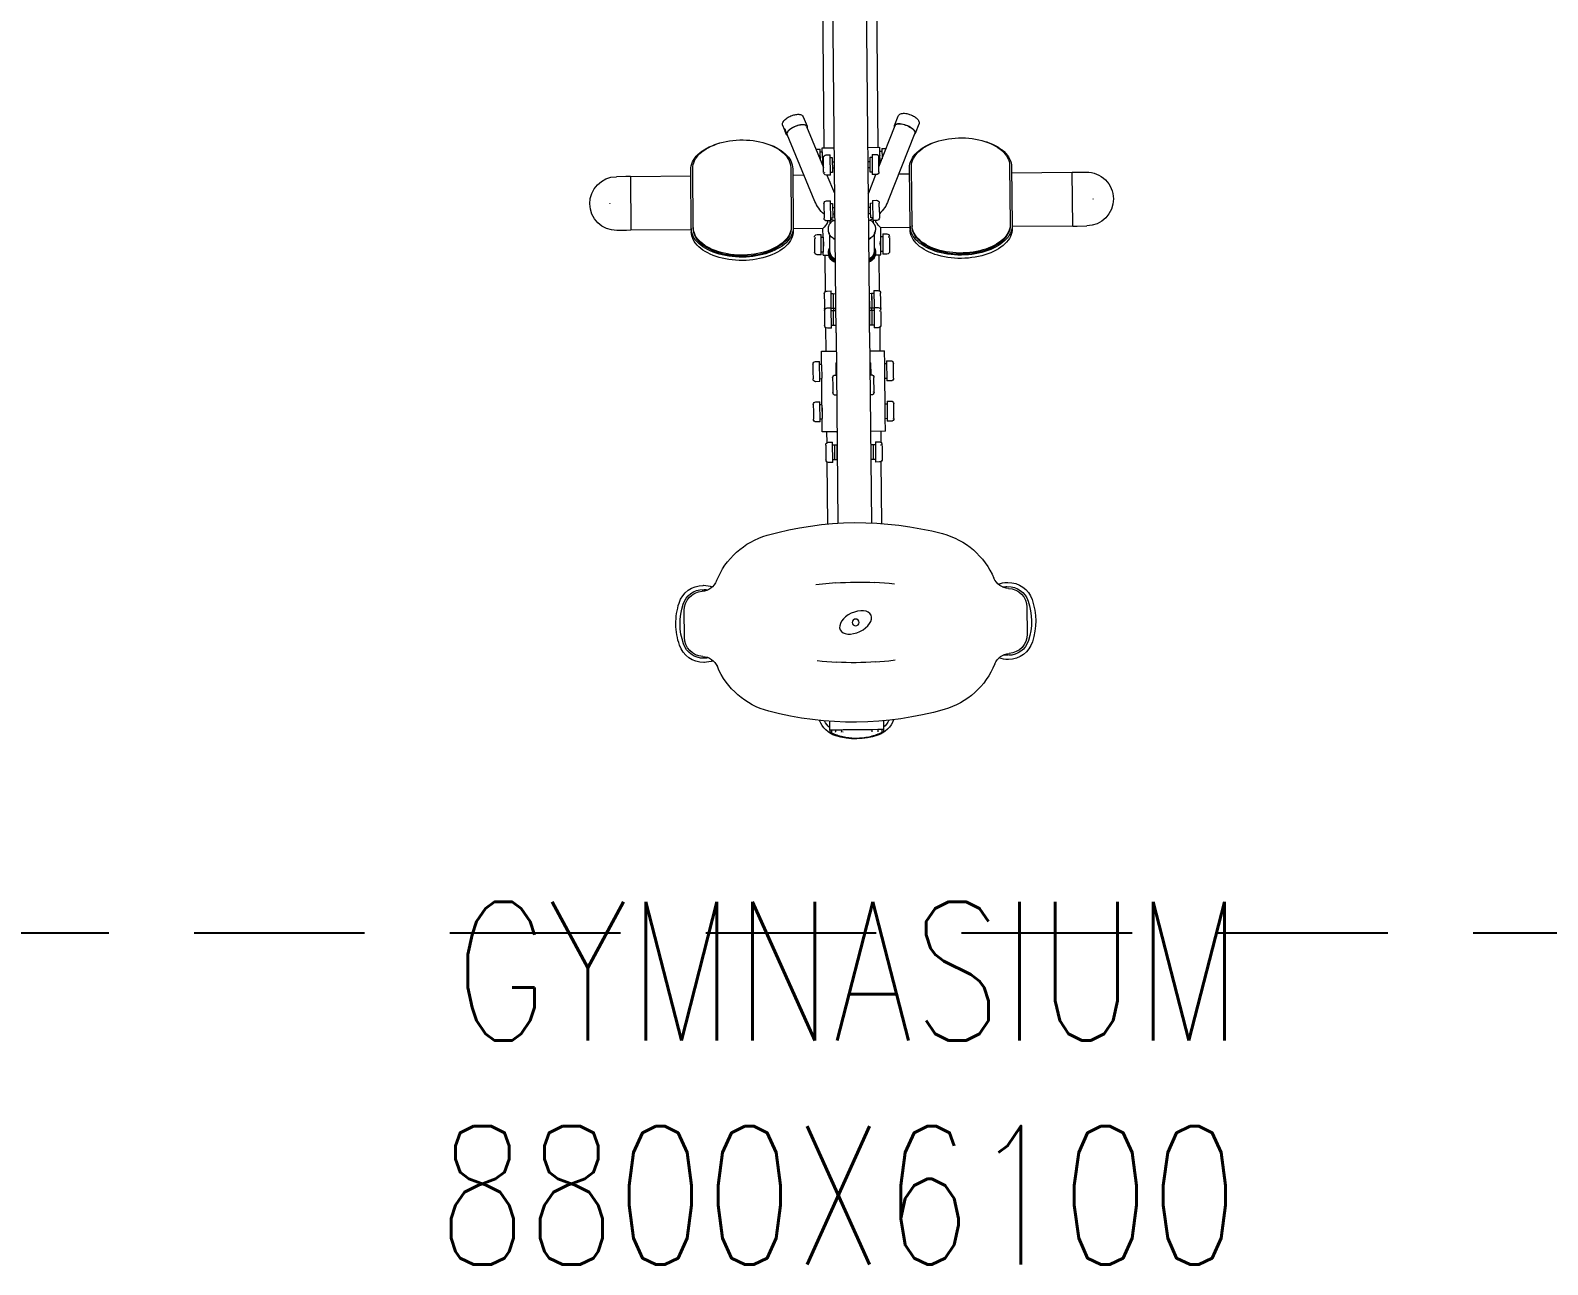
# Model space of a CAD drawing. Extents: x -32840 to 422982, y 280745 to 888746.
# Drawn here: x 83413 to 85637, y 815340 to 817149 of the extents above; entities that cross this region are included whole.
import ezdxf
from ezdxf.enums import TextEntityAlignment as Align

# ---------------------------------------------------------------- set-up
doc = ezdxf.new("R2010")
doc.units = 0
doc.header["$LTSCALE"] = 1000
doc.linetypes.add('HIDDEN2', pattern=[0.1875, 0.125, -0.0625])
doc.layers.add('A-Duct Above', color=20, linetype='HIDDEN2')
doc.layers.add('A-RD', color=6, linetype='Continuous')
doc.layers.add('A-FUR', color=33, linetype='Continuous', plot=False, transparency=0.5)
doc.styles.add('ROMANS', font='romans.shx', dxfattribs={"width": 0.8})

# ---------------------------------------------------------------- blocks, each defined once
blk = doc.blocks.new('RD')
at = {"style": 'ROMANS', "width": 0.75}
for tag, p in [('RT', (10.244, 14.075)), ('SZ', (10.244, 2.742))]:
    blk.add_attdef(tag, text='', height=9, dxfattribs=at).set_placement(p, align=Align.CENTER)
blk = doc.blocks.new('REC-GYMJ-06')
at = {"linetype": 'Continuous', "lineweight": 15}
for p, q in [((489.846, -741.118), (489.846, -701.815)), ((491.814, -741.118), (491.814, -701.815)), ((489.255, -715.518), (489.255, -732.014)), ((492.405, -732.014), (492.405, -715.518)), ((488.264, -730.736), (488.045, -730.194)), ((493.615, -730.194), (493.396, -730.736)), ((486.84, -730.681), (487.059, -731.223)), ((487.088, -731.211), (488.678, -735.145)), ((489.208, -733.157), (488.235, -730.748)), ((493.426, -730.748), (492.453, -733.157)), ((492.983, -735.145), (494.572, -731.211)), ((494.602, -731.223), (494.677, -731.035)), ((494.673, -731.036), (494.674, -731.036)), ((494.702, -730.923), (494.683, -730.984)), ((494.683, -731.011), (494.702, -730.978)), ((494.683, -730.984), (494.683, -731.011)), ((494.702, -730.978), (494.687, -730.973)), ((494.721, -730.89), (494.702, -730.923)), ((494.702, -730.978), (494.721, -730.918)), ((494.721, -730.918), (494.708, -730.914)), ((494.721, -730.918), (494.721, -730.89)), ((494.727, -730.912), (494.821, -730.681)), ((494.73, -730.865), (494.729, -730.865)), ((489.022, -732.092), (488.787, -732.092)), ((489.022, -732.092), (489.022, -732.698)), ((489.137, -732.246), (489.137, -732.014)), ((489.846, -732.014), (489.137, -732.014)), ((492.523, -732.014), (491.814, -732.014)), ((492.523, -732.246), (492.523, -732.014)), ((492.874, -732.092), (492.638, -732.092)), ((492.638, -732.333), (492.638, -732.092)), ((489.137, -732.246), (489.022, -732.246)), ((489.137, -732.983), (489.137, -732.246)), ((489.143, -732.476), (489.137, -732.476)), ((489.137, -732.851), (489.143, -732.851)), ((489.208, -732.771), (489.208, -732.59)), ((489.208, -733.453), (489.208, -732.771)), ((489.603, -732.43), (489.368, -732.43)), ((489.603, -732.43), (489.603, -733.613)), ((489.718, -732.584), (489.603, -732.584)), ((489.718, -733.062), (489.718, -732.584)), ((489.846, -732.834), (489.718, -732.834)), ((489.718, -733.459), (489.718, -733.062)), ((491.942, -732.834), (491.814, -732.834)), ((492.057, -732.584), (491.942, -732.584)), ((491.942, -732.584), (491.942, -733.459)), ((492.293, -732.43), (492.057, -732.43)), ((492.057, -733.613), (492.057, -732.43)), ((492.453, -733.421), (492.453, -732.59)), ((492.523, -732.476), (492.518, -732.476)), ((492.518, -732.851), (492.523, -732.851)), ((492.638, -732.246), (492.523, -732.246)), ((492.523, -732.246), (492.523, -732.983)), ((492.638, -732.698), (492.638, -732.333)), ((477.612, -733.589), (477.051, -733.589)), ((477.877, -733.589), (477.612, -733.589)), ((481.429, -733.589), (477.877, -733.589)), ((477.877, -736.739), (477.877, -733.589)), ((481.429, -733.229), (481.429, -736.661)), ((481.547, -733.153), (481.547, -736.608)), ((487.295, -736.608), (487.295, -733.153)), ((487.413, -736.661), (487.413, -733.229)), ((488.049, -733.589), (487.413, -733.589)), ((489.368, -733.613), (489.603, -733.613)), ((489.824, -734.682), (489.392, -733.613)), ((489.603, -733.459), (489.718, -733.459)), ((489.718, -733.209), (489.846, -733.209)), ((491.814, -733.209), (491.942, -733.209)), ((492.268, -733.613), (491.837, -734.682)), ((491.942, -733.459), (492.057, -733.459)), ((492.057, -733.613), (492.293, -733.613)), ((492.406, -733.421), (492.406, -733.428)), ((492.406, -733.441), (492.406, -733.453)), ((494.263, -733.589), (493.611, -733.589)), ((494.263, -733.229), (494.263, -736.661)), ((494.381, -733.153), (494.381, -736.608)), ((500.129, -736.608), (500.129, -733.153)), ((500.247, -736.661), (500.247, -733.229)), ((503.783, -733.589), (500.247, -733.589)), ((503.783, -733.589), (503.783, -736.739)), ((503.783, -733.589), (504.048, -733.589)), ((504.048, -733.589), (504.61, -733.589)), ((489.846, -734.729), (489.824, -734.682)), ((489.208, -735.526), (489.208, -735.282)), ((489.208, -735.526), (489.208, -736.143)), ((489.603, -735.12), (489.368, -735.12)), ((489.603, -735.12), (489.603, -736.303)), ((489.718, -735.274), (489.603, -735.274)), ((489.718, -735.752), (489.718, -735.274)), ((489.846, -735.524), (489.718, -735.524)), ((489.718, -736.149), (489.718, -735.752)), ((491.942, -735.524), (491.814, -735.524)), ((492.057, -735.274), (491.942, -735.274)), ((491.942, -735.274), (491.942, -736.149)), ((492.293, -735.12), (492.057, -735.12)), ((492.057, -736.303), (492.057, -735.12)), ((492.453, -735.28), (492.453, -736.133)), ((481.429, -736.661), (481.429, -736.854)), ((481.547, -736.608), (481.547, -736.672)), ((487.295, -736.608), (487.295, -736.672)), ((487.413, -736.661), (487.413, -736.854)), ((489.368, -736.303), (489.603, -736.303)), ((489.413, -736.395), (489.413, -736.303)), ((489.551, -736.465), (489.551, -736.303)), ((489.603, -736.149), (489.718, -736.149)), ((489.718, -735.899), (489.846, -735.899)), ((491.814, -735.899), (491.942, -735.899)), ((491.942, -736.149), (492.057, -736.149)), ((492.057, -736.303), (492.293, -736.303)), ((492.11, -736.303), (492.11, -736.463)), ((492.247, -736.303), (492.247, -736.395)), ((492.406, -736.133), (492.406, -736.143)), ((494.263, -736.661), (494.263, -736.854)), ((494.381, -736.608), (494.381, -736.672)), ((500.129, -736.608), (500.129, -736.672)), ((500.247, -736.661), (500.247, -736.854)), ((477.612, -736.739), (477.051, -736.739)), ((477.877, -736.739), (477.612, -736.739)), ((477.877, -736.739), (481.429, -736.739)), ((487.413, -736.739), (489.137, -736.739)), ((488.627, -737.314), (488.627, -738.115)), ((488.674, -737.314), (488.674, -737.253)), ((489.022, -737.092), (488.787, -737.092)), ((489.022, -737.092), (489.022, -737.99)), ((489.137, -737.246), (489.022, -737.246)), ((489.137, -737.246), (489.137, -736.739)), ((489.137, -738.121), (489.137, -737.246)), ((489.148, -737.496), (489.137, -737.496)), ((489.451, -736.787), (489.451, -736.828)), ((489.531, -737.12), (489.531, -738.085)), ((492.129, -738.085), (492.129, -737.12)), ((492.209, -736.828), (492.209, -736.787)), ((492.523, -737.496), (492.513, -737.496)), ((492.523, -736.739), (494.263, -736.739)), ((492.523, -737.246), (492.523, -736.739)), ((492.638, -737.246), (492.523, -737.246)), ((492.523, -737.246), (492.523, -738.121)), ((492.874, -737.092), (492.638, -737.092)), ((492.638, -738.275), (492.638, -737.092)), ((492.986, -737.266), (492.986, -737.314)), ((493.034, -737.314), (493.034, -738.115)), ((500.247, -736.739), (503.783, -736.739)), ((503.783, -736.739), (504.048, -736.739)), ((504.048, -736.739), (504.61, -736.739)), ((488.787, -738.275), (489.022, -738.275)), ((489.022, -737.99), (489.022, -738.275)), ((489.022, -738.121), (489.137, -738.121)), ((489.137, -737.871), (489.138, -737.871)), ((489.137, -738.313), (489.137, -738.121)), ((489.464, -738.313), (489.137, -738.313)), ((489.255, -738.313), (489.255, -740.432)), ((489.451, -738.146), (489.451, -738.187)), ((489.525, -738.146), (489.525, -738.151)), ((492.135, -738.151), (492.135, -738.146)), ((492.523, -738.313), (492.195, -738.313)), ((492.209, -738.187), (492.209, -738.146)), ((492.405, -740.432), (492.405, -738.313)), ((492.523, -737.871), (492.523, -737.871)), ((492.523, -738.121), (492.638, -738.121)), ((492.523, -738.313), (492.523, -738.121)), ((492.638, -738.275), (492.874, -738.275)), ((489.178, -740.926), (489.178, -740.569)), ((489.178, -741.432), (489.178, -740.926)), ((489.573, -740.409), (489.338, -740.409)), ((489.573, -740.409), (489.573, -741.403)), ((489.688, -740.563), (489.573, -740.563)), ((489.688, -740.925), (489.688, -740.563)), ((489.708, -740.568), (489.688, -740.587)), ((489.688, -741.438), (489.688, -740.925)), ((489.826, -740.568), (489.708, -740.568)), ((489.708, -740.568), (489.708, -741.427)), ((489.846, -740.587), (489.826, -740.568)), ((489.826, -741.434), (489.826, -740.568)), ((489.846, -742.872), (489.846, -741.118)), ((491.834, -740.568), (491.814, -740.587)), ((491.814, -742.872), (491.814, -741.118)), ((491.952, -740.568), (491.834, -740.568)), ((491.834, -740.568), (491.834, -741.434)), ((491.972, -740.587), (491.952, -740.568)), ((491.952, -741.434), (491.952, -740.568)), ((492.087, -740.563), (491.972, -740.563)), ((491.972, -740.563), (491.972, -740.925)), ((491.972, -740.925), (491.972, -741.438)), ((492.322, -740.409), (492.087, -740.409)), ((492.087, -740.457), (492.087, -740.409)), ((492.087, -741.403), (492.087, -740.457)), ((492.482, -740.569), (492.482, -741.17)), ((489.178, -741.63), (489.178, -742.426)), ((489.225, -741.63), (489.225, -741.564)), ((489.573, -741.403), (489.338, -741.403)), ((489.573, -741.403), (489.573, -742.586)), ((489.573, -741.438), (489.688, -741.438)), ((489.688, -741.557), (489.573, -741.557)), ((489.688, -741.414), (489.708, -741.434)), ((489.688, -742.035), (489.688, -741.557)), ((489.708, -741.561), (489.688, -741.581)), ((489.708, -741.427), (489.708, -741.434)), ((489.708, -741.434), (489.826, -741.434)), ((489.826, -741.561), (489.708, -741.561)), ((489.708, -741.561), (489.708, -742.428)), ((489.731, -741.434), (489.731, -741.561)), ((489.826, -741.434), (489.846, -741.414)), ((489.846, -741.581), (489.826, -741.561)), ((489.826, -742.428), (489.826, -741.561)), ((491.814, -741.414), (491.834, -741.434)), ((491.834, -741.561), (491.814, -741.581)), ((491.834, -741.434), (491.952, -741.434)), ((491.952, -741.561), (491.834, -741.561)), ((491.834, -741.561), (491.834, -742.428)), ((491.929, -741.561), (491.929, -741.434)), ((491.952, -741.434), (491.972, -741.414)), ((491.972, -741.581), (491.952, -741.561)), ((491.952, -742.428), (491.952, -741.561)), ((491.972, -741.438), (492.087, -741.438)), ((492.087, -741.557), (491.972, -741.557)), ((491.972, -741.557), (491.972, -742.432)), ((492.322, -741.403), (492.087, -741.403)), ((492.087, -742.586), (492.087, -741.403)), ((492.482, -741.17), (492.482, -741.432)), ((492.482, -741.563), (492.482, -742.302)), ((489.255, -742.563), (489.255, -743.938)), ((489.338, -742.586), (489.573, -742.586)), ((489.573, -742.432), (489.688, -742.432)), ((489.688, -742.432), (489.688, -742.035)), ((489.688, -742.408), (489.708, -742.428)), ((489.708, -742.428), (489.826, -742.428)), ((489.826, -742.428), (489.846, -742.408)), ((489.846, -742.872), (489.846, -754.027)), ((491.814, -742.408), (491.834, -742.428)), ((491.814, -742.872), (491.814, -754.027)), ((491.834, -742.428), (491.952, -742.428)), ((491.952, -742.428), (491.972, -742.408)), ((491.972, -742.432), (492.087, -742.432)), ((492.087, -742.586), (492.322, -742.586)), ((492.405, -743.938), (492.405, -742.563)), ((492.482, -742.302), (492.482, -742.426)), ((488.469, -745.544), (488.469, -744.693)), ((488.865, -744.533), (488.629, -744.533)), ((488.865, -744.533), (488.865, -745.716)), ((488.98, -744.687), (488.865, -744.687)), ((489.807, -743.938), (488.98, -743.938)), ((488.98, -744.734), (488.98, -743.938)), ((489.846, -743.938), (489.807, -743.938)), ((489.808, -744.641), (489.808, -745.34)), ((489.846, -744.61), (489.81, -744.634)), ((491.854, -743.938), (491.814, -743.938)), ((491.85, -744.634), (491.814, -744.61)), ((491.852, -744.641), (491.852, -745.34)), ((492.681, -743.938), (491.854, -743.938)), ((492.681, -744.734), (492.681, -743.938)), ((492.796, -744.687), (492.681, -744.687)), ((493.031, -744.533), (492.796, -744.533)), ((492.796, -745.716), (492.796, -744.533)), ((493.191, -744.693), (493.191, -745.124)), ((488.517, -745.544), (488.517, -745.556)), ((488.865, -745.562), (488.98, -745.562)), ((488.98, -745.515), (488.98, -744.734)), ((488.98, -745.348), (488.98, -744.89)), ((488.98, -744.89), (488.98, -744.89)), ((488.98, -744.937), (488.98, -744.937)), ((488.98, -745.312), (488.98, -745.312)), ((488.98, -745.348), (488.98, -745.348)), ((488.98, -747.096), (488.98, -745.515)), ((489.619, -746.352), (489.619, -745.5)), ((489.846, -745.34), (489.779, -745.34)), ((491.881, -745.34), (491.814, -745.34)), ((492.041, -745.5), (492.041, -745.932)), ((492.68, -744.89), (492.68, -745.348)), ((492.68, -744.89), (492.681, -744.89)), ((492.681, -744.937), (492.68, -744.937)), ((492.68, -745.312), (492.681, -745.312)), ((492.68, -745.348), (492.681, -745.348)), ((492.681, -744.734), (492.681, -745.515)), ((492.681, -747.096), (492.681, -745.515)), ((492.681, -745.562), (492.796, -745.562)), ((493.191, -745.124), (493.191, -745.556)), ((488.629, -745.716), (488.865, -745.716)), ((489.666, -746.352), (489.666, -746.363)), ((492.041, -745.932), (492.041, -746.363)), ((492.796, -745.716), (493.031, -745.716)), ((488.469, -747.907), (488.469, -747.055)), ((488.865, -746.895), (488.629, -746.895)), ((488.865, -746.895), (488.865, -748.078)), ((488.98, -747.049), (488.865, -747.049)), ((488.98, -747.877), (488.98, -747.096)), ((488.98, -747.71), (488.98, -747.253)), ((488.98, -747.253), (488.98, -747.253)), ((488.98, -747.299), (488.98, -747.299)), ((489.779, -746.523), (489.846, -746.523)), ((491.814, -746.523), (491.881, -746.523)), ((492.68, -747.253), (492.68, -747.71)), ((492.68, -747.253), (492.681, -747.253)), ((492.681, -747.299), (492.68, -747.299)), ((492.796, -747.049), (492.681, -747.049)), ((492.681, -747.096), (492.681, -747.877)), ((493.031, -746.895), (492.796, -746.895)), ((492.796, -748.078), (492.796, -746.895)), ((493.191, -747.055), (493.191, -747.487)), ((488.517, -747.907), (488.517, -747.918)), ((488.629, -748.078), (488.865, -748.078)), ((488.865, -747.924), (488.98, -747.924)), ((488.98, -747.674), (488.98, -747.674)), ((488.98, -747.71), (488.98, -747.71)), ((488.98, -748.662), (488.98, -747.877)), ((492.68, -747.674), (492.681, -747.674)), ((492.68, -747.71), (492.681, -747.71)), ((492.681, -748.662), (492.681, -747.877)), ((492.681, -747.924), (492.796, -747.924)), ((492.796, -748.078), (493.031, -748.078)), ((493.191, -747.487), (493.191, -747.918)), ((488.98, -748.662), (489.807, -748.662)), ((489.255, -748.662), (489.255, -749.3)), ((489.846, -748.662), (489.807, -748.662)), ((491.854, -748.662), (491.814, -748.662)), ((491.854, -748.662), (492.681, -748.662)), ((492.405, -749.3), (492.405, -748.662)), ((489.178, -749.494), (489.178, -750.299)), ((489.225, -749.494), (489.225, -749.439)), ((489.573, -749.277), (489.338, -749.277)), ((489.573, -749.277), (489.573, -750.46)), ((489.688, -749.431), (489.573, -749.431)), ((489.688, -750.306), (489.688, -749.431)), ((489.708, -749.435), (489.688, -749.455)), ((489.826, -749.435), (489.708, -749.435)), ((489.708, -749.435), (489.708, -750.302)), ((489.846, -749.455), (489.826, -749.435)), ((489.826, -750.302), (489.826, -749.435)), ((491.834, -749.435), (491.814, -749.455)), ((491.952, -749.435), (491.834, -749.435)), ((491.834, -749.435), (491.834, -750.302)), ((491.972, -749.455), (491.952, -749.435)), ((491.952, -750.302), (491.952, -749.435)), ((492.087, -749.431), (491.972, -749.431)), ((491.972, -749.431), (491.972, -749.501)), ((491.972, -749.501), (491.972, -750.306)), ((492.322, -749.277), (492.087, -749.277)), ((492.087, -750.46), (492.087, -749.277)), ((492.482, -749.438), (492.482, -750.163)), ((489.255, -750.437), (489.255, -754.066)), ((489.338, -750.46), (489.573, -750.46)), ((489.573, -750.306), (489.688, -750.306)), ((489.688, -750.282), (489.708, -750.302)), ((489.708, -750.302), (489.826, -750.302)), ((489.826, -750.302), (489.846, -750.282)), ((491.814, -750.282), (491.834, -750.302)), ((491.834, -750.302), (491.952, -750.302)), ((491.952, -750.302), (491.972, -750.282)), ((491.972, -750.306), (492.087, -750.306)), ((492.087, -750.46), (492.322, -750.46)), ((492.405, -754.066), (492.405, -750.437)), ((492.482, -750.163), (492.482, -750.3)), ((481.918, -757.59), (481.888, -757.59)), ((481.888, -757.59), (481.888, -757.59)), ((481.918, -757.59), (481.918, -757.59)), ((499.753, -757.59), (499.723, -757.59)), ((499.723, -757.59), (499.723, -757.59)), ((499.753, -757.59), (499.753, -757.59)), ((480.781, -759.061), (480.781, -760.636)), ((500.879, -760.636), (500.879, -759.061)), ((481.888, -762.108), (481.918, -762.108)), ((481.888, -762.108), (481.888, -762.108)), ((481.918, -762.108), (481.918, -762.108)), ((499.723, -762.108), (499.753, -762.108)), ((499.723, -762.108), (499.723, -762.108)), ((499.753, -762.108), (499.753, -762.108)), ((489.255, -765.631), (489.255, -766.148)), ((492.405, -766.148), (492.405, -765.631)), ((489.255, -766.148), (489.255, -766.249)), ((489.255, -766.148), (489.347, -766.148)), ((489.255, -766.148), (490.043, -766.148)), ((489.255, -766.249), (489.255, -766.249)), ((489.27, -766.274), (489.27, -766.274)), ((489.347, -766.148), (489.347, -766.249)), ((489.347, -766.148), (489.586, -766.148)), ((489.347, -766.249), (489.347, -766.249)), ((489.586, -766.148), (489.939, -766.148)), ((489.586, -766.148), (489.586, -766.249)), ((489.586, -766.249), (489.586, -766.249)), ((489.939, -766.148), (489.939, -766.251)), ((489.939, -766.148), (490.043, -766.148)), ((490.043, -766.148), (491.618, -766.148)), ((490.043, -766.148), (491.618, -766.148)), ((491.618, -766.148), (491.722, -766.148)), ((491.618, -766.148), (492.405, -766.148)), ((491.722, -766.148), (491.722, -766.251)), ((491.722, -766.148), (492.074, -766.148)), ((492.074, -766.148), (492.074, -766.249)), ((492.074, -766.148), (492.314, -766.148)), ((492.074, -766.249), (492.074, -766.249)), ((492.314, -766.148), (492.314, -766.249)), ((492.314, -766.148), (492.405, -766.148)), ((492.314, -766.249), (492.314, -766.249)), ((492.405, -766.148), (492.405, -766.249)), ((492.405, -766.249), (492.405, -766.249))]:
    blk.add_line(p, q, dxfattribs=at)
at = {"linetype": 'Continuous', "lineweight": 15, "flags": 128}
for points in [[(487.316, -730.123), (487.234, -730.159), (487.202, -730.175), (487.151, -730.202), (487.102, -730.232), (487.052, -730.266), (487.005, -730.302), (486.961, -730.34), (486.921, -730.381), (486.887, -730.424), (486.859, -730.469), (486.838, -730.516), (486.827, -730.565), (486.825, -730.613), (486.833, -730.661), (486.841, -730.681)], [(488.043, -730.193), (488.032, -730.167), (488, -730.124), (487.961, -730.091), (487.913, -730.066), (487.857, -730.047), (487.796, -730.036), (487.734, -730.033), (487.669, -730.035), (487.604, -730.043), (487.54, -730.054), (487.477, -730.069), (487.43, -730.082), (487.381, -730.099), (487.316, -730.123)], [(494.345, -730.123), (494.261, -730.092), (494.227, -730.082), (494.172, -730.066), (494.115, -730.053), (494.056, -730.043), (493.997, -730.036), (493.938, -730.033), (493.882, -730.035), (493.828, -730.042), (493.776, -730.055), (493.728, -730.075), (493.686, -730.101), (493.651, -730.135), (493.624, -730.175), (493.617, -730.194)], [(494.819, -730.681), (494.83, -730.652), (494.836, -730.599), (494.831, -730.548), (494.814, -730.496), (494.787, -730.444), (494.75, -730.394), (494.708, -730.348), (494.66, -730.306), (494.608, -730.266), (494.554, -730.229), (494.498, -730.196), (494.456, -730.173), (494.408, -730.151), (494.345, -730.123)], [(488.265, -730.824), (488.271, -730.799), (488.27, -730.758), (488.257, -730.721), (488.231, -730.691), (488.193, -730.666), (488.143, -730.648), (488.084, -730.637), (488.015, -730.633), (487.939, -730.637), (487.856, -730.648), (487.77, -730.666), (487.681, -730.691), (487.592, -730.722), (487.505, -730.758), (487.42, -730.799), (487.341, -730.844), (487.269, -730.892), (487.205, -730.942), (487.151, -730.992), (487.107, -731.042), (487.076, -731.091), (487.057, -731.137), (487.051, -731.18), (487.057, -731.219), (487.077, -731.253), (487.109, -731.281), (487.119, -731.287)], [(488.235, -730.748), (488.216, -730.718), (488.185, -730.691), (488.141, -730.671), (488.087, -730.657), (488.024, -730.651), (487.952, -730.652), (487.874, -730.66), (487.791, -730.676), (487.705, -730.698), (487.618, -730.726), (487.532, -730.76), (487.449, -730.799), (487.371, -730.843), (487.299, -730.889), (487.236, -730.937), (487.182, -730.986), (487.138, -731.035), (487.106, -731.082), (487.087, -731.128), (487.081, -731.17)], [(487.081, -731.17), (487.087, -731.208), (487.088, -731.211)], [(488.192, -730.556), (488.185, -730.539), (488.179, -730.524)], [(494.541, -731.287), (494.561, -731.274), (494.59, -731.244), (494.606, -731.209), (494.609, -731.169), (494.6, -731.125), (494.577, -731.078), (494.542, -731.028), (494.496, -730.978), (494.439, -730.928), (494.372, -730.879), (494.298, -730.831), (494.217, -730.788), (494.132, -730.748), (494.044, -730.713), (493.954, -730.683), (493.866, -730.661), (493.781, -730.644), (493.7, -730.635), (493.626, -730.634), (493.559, -730.639), (493.502, -730.652), (493.456, -730.672), (493.421, -730.699), (493.398, -730.731), (493.389, -730.769), (493.392, -730.811), (493.395, -730.824)], [(493.426, -730.748), (493.444, -730.718), (493.476, -730.691), (493.519, -730.671), (493.573, -730.657), (493.637, -730.651), (493.708, -730.652), (493.787, -730.66), (493.87, -730.676), (493.955, -730.698), (494.042, -730.726), (494.128, -730.76), (494.211, -730.799), (494.289, -730.843), (494.361, -730.889), (494.425, -730.937), (494.479, -730.986), (494.522, -731.035), (494.554, -731.082), (494.573, -731.128), (494.58, -731.17), (494.573, -731.208), (494.572, -731.211)], [(494.735, -730.87), (494.732, -730.861), (494.725, -730.861), (494.715, -730.871), (494.703, -730.891), (494.692, -730.917), (494.683, -730.947), (494.676, -730.977), (494.672, -731.005), (494.67, -731.026), (494.67, -731.031), (494.671, -731.04), (494.674, -731.039), (494.676, -731.035)], [(494.702, -730.99), (494.69, -731.016), (494.68, -731.032), (494.674, -731.036), (494.671, -731.027), (494.674, -731.006), (494.68, -730.977), (494.69, -730.944), (494.702, -730.912), (494.714, -730.886), (494.724, -730.869), (494.731, -730.865), (494.733, -730.875), (494.731, -730.895), (494.724, -730.925), (494.714, -730.958), (494.702, -730.99)], [(494.73, -730.895), (494.734, -730.876), (494.735, -730.87)], [(483.106, -731.687), (483.044, -731.705), (482.866, -731.762), (482.695, -731.826), (482.532, -731.897), (482.378, -731.974), (482.234, -732.057), (482.1, -732.145), (481.976, -732.239), (481.864, -732.337), (481.764, -732.439), (481.676, -732.545), (481.601, -732.654), (481.54, -732.766), (481.491, -732.879), (481.456, -732.995), (481.436, -733.111), (481.429, -733.229)], [(487.295, -733.153), (487.288, -733.038), (487.267, -732.923), (487.232, -732.81), (487.183, -732.698), (487.121, -732.589), (487.046, -732.482), (486.958, -732.379), (486.858, -732.279), (486.746, -732.184), (486.622, -732.093), (486.488, -732.008), (486.344, -731.928), (486.19, -731.854), (486.028, -731.786), (485.858, -731.725), (485.681, -731.671), (485.497, -731.624), (485.309, -731.585), (485.116, -731.553), (484.92, -731.529), (484.721, -731.513), (484.521, -731.505), (484.32, -731.505), (484.12, -731.513), (483.922, -731.529), (483.725, -731.553), (483.533, -731.585), (483.344, -731.624), (483.161, -731.671), (482.984, -731.725), (482.814, -731.786), (482.651, -731.854), (482.498, -731.928), (482.353, -732.008), (482.219, -732.093), (482.096, -732.184), (481.983, -732.279), (481.883, -732.379), (481.795, -732.482), (481.72, -732.589), (481.658, -732.698), (481.61, -732.81), (481.575, -732.923), (481.554, -733.038), (481.547, -733.153)], [(487.413, -733.229), (487.406, -733.111), (487.385, -732.995), (487.35, -732.879), (487.302, -732.766), (487.24, -732.654), (487.165, -732.545), (487.077, -732.439), (486.977, -732.337), (486.865, -732.239), (486.742, -732.145), (486.607, -732.057), (486.463, -731.974), (486.309, -731.897), (486.146, -731.826), (485.975, -731.762), (485.797, -731.705), (485.736, -731.687)], [(495.941, -731.687), (495.879, -731.705), (495.701, -731.762), (495.53, -731.826), (495.367, -731.897), (495.213, -731.974), (495.069, -732.057), (494.934, -732.145), (494.811, -732.239), (494.699, -732.337), (494.599, -732.439), (494.511, -732.545), (494.436, -732.654), (494.374, -732.766), (494.326, -732.879), (494.291, -732.995), (494.27, -733.111), (494.263, -733.229)], [(500.129, -733.153), (500.122, -733.038), (500.101, -732.923), (500.067, -732.81), (500.018, -732.698), (499.956, -732.589), (499.881, -732.482), (499.793, -732.379), (499.693, -732.279), (499.58, -732.184), (499.457, -732.093), (499.323, -732.008), (499.178, -731.928), (499.025, -731.854), (498.862, -731.786), (498.692, -731.725), (498.515, -731.671), (498.332, -731.624), (498.143, -731.585), (497.951, -731.553), (497.754, -731.529), (497.556, -731.513), (497.356, -731.505), (497.155, -731.505), (496.955, -731.513), (496.756, -731.529), (496.56, -731.553), (496.367, -731.585), (496.179, -731.624), (495.995, -731.671), (495.818, -731.725), (495.648, -731.786), (495.486, -731.854), (495.332, -731.928), (495.188, -732.008), (495.054, -732.093), (494.93, -732.184), (494.818, -732.279), (494.718, -732.379), (494.63, -732.482), (494.555, -732.589), (494.493, -732.698), (494.444, -732.81), (494.409, -732.923), (494.388, -733.038), (494.381, -733.153)], [(500.247, -733.229), (500.241, -733.111), (500.22, -732.995), (500.185, -732.879), (500.137, -732.766), (500.075, -732.654), (500, -732.545), (499.912, -732.439), (499.812, -732.337), (499.7, -732.239), (499.576, -732.145), (499.442, -732.057), (499.298, -731.974), (499.144, -731.897), (498.981, -731.826), (498.81, -731.762), (498.632, -731.705), (498.57, -731.687)], [(491.837, -734.682), (491.821, -734.719), (491.814, -734.731)], [(481.429, -736.661), (481.436, -736.778), (481.456, -736.895), (481.491, -737.01), (481.54, -737.124), (481.601, -737.236), (481.676, -737.345), (481.764, -737.451), (481.864, -737.553), (481.976, -737.651), (482.1, -737.744), (482.234, -737.832), (482.378, -737.915), (482.532, -737.992), (482.695, -738.063), (482.866, -738.127), (483.044, -738.185), (483.229, -738.235), (483.419, -738.278), (483.613, -738.314), (483.812, -738.341), (484.013, -738.361), (484.217, -738.373), (484.421, -738.377), (484.625, -738.373), (484.828, -738.361), (485.029, -738.341), (485.228, -738.314), (485.423, -738.278), (485.613, -738.235), (485.797, -738.185), (485.975, -738.127), (486.146, -738.063), (486.309, -737.992), (486.463, -737.915), (486.607, -737.832), (486.742, -737.744), (486.865, -737.651), (486.977, -737.553), (487.077, -737.451), (487.165, -737.345), (487.24, -737.236), (487.302, -737.124), (487.35, -737.01), (487.385, -736.895), (487.406, -736.778), (487.413, -736.661)], [(481.547, -736.608), (481.554, -736.723), (481.575, -736.837), (481.61, -736.951), (481.658, -737.062), (481.72, -737.172), (481.795, -737.278), (481.883, -737.382), (481.983, -737.481), (482.096, -737.577), (482.219, -737.667), (482.353, -737.753), (482.498, -737.833), (482.651, -737.907), (482.814, -737.974), (482.984, -738.035), (483.161, -738.089), (483.344, -738.136), (483.533, -738.176), (483.725, -738.207), (483.922, -738.231), (484.12, -738.247), (484.32, -738.255), (484.521, -738.255), (484.721, -738.247), (484.92, -738.231), (485.116, -738.207), (485.309, -738.176), (485.497, -738.136), (485.681, -738.089), (485.858, -738.035), (486.028, -737.974), (486.19, -737.907), (486.344, -737.833), (486.488, -737.753), (486.622, -737.667), (486.746, -737.577), (486.858, -737.481), (486.958, -737.382), (487.046, -737.278), (487.121, -737.172), (487.183, -737.062), (487.232, -736.951), (487.267, -736.837), (487.288, -736.723), (487.295, -736.608)], [(481.547, -736.672), (481.554, -736.787), (481.575, -736.902), (481.61, -737.015), (481.658, -737.127), (481.72, -737.236), (481.795, -737.343), (481.883, -737.446), (481.983, -737.546), (482.096, -737.641), (482.219, -737.732), (482.353, -737.817), (482.498, -737.897), (482.651, -737.971), (482.814, -738.039), (482.984, -738.1), (483.161, -738.154), (483.344, -738.201), (483.533, -738.24), (483.725, -738.272), (483.922, -738.296), (484.12, -738.312), (484.32, -738.32), (484.521, -738.32), (484.721, -738.312), (484.92, -738.296), (485.116, -738.272), (485.309, -738.24), (485.497, -738.201), (485.681, -738.154), (485.858, -738.1), (486.028, -738.039), (486.19, -737.971), (486.344, -737.897), (486.488, -737.817), (486.622, -737.732), (486.746, -737.641), (486.858, -737.546), (486.958, -737.446), (487.046, -737.343), (487.121, -737.236), (487.183, -737.127), (487.232, -737.015), (487.267, -736.902), (487.288, -736.787), (487.295, -736.672)], [(489.603, -736.199), (489.721, -736.265), (489.846, -736.323)], [(494.263, -736.661), (494.27, -736.778), (494.291, -736.895), (494.326, -737.01), (494.374, -737.124), (494.436, -737.236), (494.511, -737.345), (494.599, -737.451), (494.699, -737.553), (494.811, -737.651), (494.934, -737.744), (495.069, -737.832), (495.213, -737.915), (495.367, -737.992), (495.53, -738.063), (495.701, -738.127), (495.879, -738.185), (496.063, -738.235), (496.253, -738.278), (496.448, -738.314), (496.647, -738.341), (496.848, -738.361), (497.051, -738.373), (497.255, -738.377), (497.46, -738.373), (497.663, -738.361), (497.864, -738.341), (498.063, -738.314), (498.257, -738.278), (498.447, -738.235), (498.632, -738.185), (498.81, -738.127), (498.981, -738.063), (499.144, -737.992), (499.298, -737.915), (499.442, -737.832), (499.576, -737.744), (499.7, -737.651), (499.812, -737.553), (499.912, -737.451), (500, -737.345), (500.075, -737.236), (500.137, -737.124), (500.185, -737.01), (500.22, -736.895), (500.241, -736.778), (500.247, -736.661)], [(494.381, -736.608), (494.388, -736.723), (494.409, -736.837), (494.444, -736.951), (494.493, -737.062), (494.555, -737.172), (494.63, -737.278), (494.718, -737.382), (494.818, -737.481), (494.93, -737.577), (495.054, -737.667), (495.188, -737.753), (495.332, -737.833), (495.486, -737.907), (495.648, -737.974), (495.818, -738.035), (495.995, -738.089), (496.179, -738.136), (496.367, -738.176), (496.56, -738.207), (496.756, -738.231), (496.955, -738.247), (497.155, -738.255), (497.356, -738.255), (497.556, -738.247), (497.754, -738.231), (497.951, -738.207), (498.143, -738.176), (498.332, -738.136), (498.515, -738.089), (498.692, -738.035), (498.862, -737.974), (499.025, -737.907), (499.178, -737.833), (499.323, -737.753), (499.457, -737.667), (499.58, -737.577), (499.693, -737.481), (499.793, -737.382), (499.881, -737.278), (499.956, -737.172), (500.018, -737.062), (500.067, -736.951), (500.101, -736.837), (500.122, -736.723), (500.129, -736.608)], [(494.381, -736.672), (494.388, -736.787), (494.409, -736.902), (494.444, -737.015), (494.493, -737.127), (494.555, -737.236), (494.63, -737.343), (494.718, -737.446), (494.818, -737.546), (494.93, -737.641), (495.054, -737.732), (495.188, -737.817), (495.332, -737.897), (495.486, -737.971), (495.648, -738.039), (495.818, -738.1), (495.995, -738.154), (496.179, -738.201), (496.367, -738.24), (496.56, -738.272), (496.756, -738.296), (496.955, -738.312), (497.155, -738.32), (497.356, -738.32), (497.556, -738.312), (497.754, -738.296), (497.951, -738.272), (498.143, -738.24), (498.332, -738.201), (498.515, -738.154), (498.692, -738.1), (498.862, -738.039), (499.025, -737.971), (499.178, -737.897), (499.323, -737.817), (499.457, -737.732), (499.58, -737.641), (499.693, -737.546), (499.793, -737.446), (499.881, -737.343), (499.956, -737.236), (500.018, -737.127), (500.067, -737.015), (500.101, -736.902), (500.122, -736.787), (500.129, -736.672)], [(481.429, -736.854), (481.436, -736.972), (481.456, -737.088), (481.491, -737.204), (481.54, -737.318), (481.601, -737.429), (481.676, -737.538), (481.764, -737.644), (481.864, -737.746), (481.976, -737.844), (482.1, -737.938), (482.234, -738.026), (482.378, -738.109), (482.532, -738.186), (482.695, -738.257), (482.866, -738.321), (483.044, -738.378), (483.229, -738.429), (483.419, -738.472), (483.613, -738.507), (483.812, -738.535), (484.013, -738.555), (484.217, -738.567), (484.421, -738.571), (484.625, -738.567), (484.828, -738.555), (485.029, -738.535), (485.228, -738.507), (485.423, -738.472), (485.613, -738.429), (485.797, -738.378), (485.975, -738.321), (486.146, -738.257), (486.309, -738.186), (486.463, -738.109), (486.607, -738.026), (486.742, -737.938), (486.865, -737.844), (486.977, -737.746), (487.077, -737.644), (487.165, -737.538), (487.24, -737.429), (487.302, -737.318), (487.35, -737.204), (487.385, -737.088), (487.406, -736.972), (487.413, -736.854)], [(489.846, -737.388), (489.799, -737.366), (489.732, -737.324)], [(491.928, -737.324), (491.861, -737.366), (491.814, -737.388)], [(494.263, -736.854), (494.27, -736.972), (494.291, -737.088), (494.326, -737.204), (494.374, -737.318), (494.436, -737.429), (494.511, -737.538), (494.599, -737.644), (494.699, -737.746), (494.811, -737.844), (494.934, -737.938), (495.069, -738.026), (495.213, -738.109), (495.367, -738.186), (495.53, -738.257), (495.701, -738.321), (495.879, -738.378), (496.063, -738.429), (496.253, -738.472), (496.448, -738.507), (496.647, -738.535), (496.848, -738.555), (497.051, -738.567), (497.255, -738.571), (497.46, -738.567), (497.663, -738.555), (497.864, -738.535), (498.063, -738.507), (498.257, -738.472), (498.447, -738.429), (498.632, -738.378), (498.81, -738.321), (498.981, -738.257), (499.144, -738.186), (499.298, -738.109), (499.442, -738.026), (499.576, -737.938), (499.7, -737.844), (499.812, -737.746), (499.912, -737.644), (500, -737.538), (500.075, -737.429), (500.137, -737.318), (500.185, -737.204), (500.22, -737.088), (500.241, -736.972), (500.247, -736.854)], [(489.531, -738.029), (489.516, -738.112), (489.514, -738.154)], [(489.846, -744.655), (489.815, -744.634), (489.808, -744.641)], [(491.852, -744.641), (491.84, -744.636), (491.814, -744.656)], [(488.525, -757.633), (488.841, -757.592), (489.681, -757.522)], [(491.979, -757.522), (492.755, -757.585), (493.134, -757.632)], [(489.681, -762.176), (488.906, -762.113), (488.526, -762.066)], [(493.106, -762.069), (492.807, -762.107), (491.979, -762.176)], [(491.619, -766.275), (491.619, -766.273), (491.619, -766.271), (491.618, -766.269), (491.618, -766.266), (491.618, -766.263), (491.618, -766.26), (491.618, -766.257), (491.618, -766.254)]]:
    blk.add_lwpolyline(points, dxfattribs=at)
at = {"linetype": 'Continuous', "lineweight": 15}
for centre, radius in [((476.657, -735.164), 0.00197), ((505.003, -735.164), 0.00197), ((490.83, -759.849), 0.197)]:
    blk.add_circle(centre, radius, dxfattribs=at)
for centre, radius, start, end in [((488.787, -732.252), 0.16, 90, 93.30786), ((492.874, -732.252), 0.16, 86.69214, 90), ((488.474, -732.664), 0.694, 342.68319, 17.31681), ((489.368, -732.59), 0.16, 90, 180), ((492.293, -732.59), 0.16, 0, 90), ((493.186, -732.664), 0.694, 162.68319, 197.31681), ((477.051, -735.164), 1.575, 90, 180), ((489.368, -733.453), 0.16, 180, 270), ((492.293, -733.453), 0.16, 270, 0), ((504.61, -735.164), 1.575, 0, 90), ((477.051, -735.164), 1.575, 180, 270), ((490.565, -734.396), 2.031, 201.66143, 228.05671), ((489.368, -735.28), 0.16, 90, 180), ((492.293, -735.28), 0.16, 0, 90), ((491.052, -734.364), 2.083, 312.26601, 337.96759), ((504.61, -735.164), 1.575, 270, 0), ((485.634, -733.647), 4.673, 318.57581, 323.98), ((489.368, -736.143), 0.16, 180, 270), ((490.026, -736.787), 0.575, 150.18132, 208.05101), ((489.989, -736.74), 0.519, 117.26116, 152.38102), ((491.229, -734.879), 1.557, 292.08003, 302.13392), ((491.664, -736.749), 0.53, 28.0821, 62.58757), ((491.634, -736.787), 0.575, 331.16288, 29.85258), ((496.382, -733.362), 5.128, 216.25987, 221.18431), ((492.293, -736.143), 0.16, 270, 0), ((488.787, -737.252), 0.16, 90, 180), ((488.485, -737.663), 0.684, 345.30961, 17.49211), ((490.029, -736.827), 0.577, 180.0569, 222.54183), ((490.04, -736.817), 0.593, 222.50784, 250.86978), ((491.626, -736.825), 0.583, 288.87101, 359.73866), ((493.179, -737.663), 0.687, 162.59132, 194.60827), ((492.874, -737.252), 0.16, 0, 90), ((488.787, -738.115), 0.16, 180, 270), ((490.034, -738.185), 0.583, 180.24361, 251.14672), ((490.032, -738.147), 0.58, 149.73675, 251.31143), ((490.031, -738.191), 0.578, 185.49427, 251.31506), ((490.034, -738.146), 0.519, 165.40563, 248.81057), ((490.034, -738.145), 0.508, 171.59288, 248.30183), ((490.035, -738.149), 0.51, 180.22494, 248.23091), ((490.035, -738.083), 0.504, 180.22424, 247.96791), ((490.038, -738.121), 0.489, 206.5258, 246.85922), ((491.629, -738.147), 0.58, 288.68695, 30.26487), ((491.627, -738.146), 0.519, 291.15788, 14.62592), ((491.626, -738.145), 0.509, 291.72379, 8.3815), ((491.625, -738.083), 0.504, 292.03209, 359.77576), ((491.625, -738.149), 0.51, 291.76909, 359.77506), ((491.622, -738.121), 0.489, 293.1584, 333.45658), ((491.642, -738.208), 0.557, 287.98451, 331.96625), ((491.633, -738.161), 0.514, 0.80501, 14.86591), ((491.633, -738.187), 0.576, 330.71425, 359.97621), ((492.874, -738.115), 0.16, 270, 0), ((489.338, -740.569), 0.16, 90, 180), ((492.322, -740.569), 0.16, 0, 90), ((489.338, -741.563), 0.16, 90, 180), ((489.338, -741.432), 0.16, 180, 204.14926), ((492.322, -741.563), 0.16, 0, 90), ((492.322, -741.432), 0.16, 335.85074, 0), ((489.338, -742.426), 0.16, 180, 270), ((492.322, -742.426), 0.16, 270, 0), ((488.629, -744.693), 0.16, 90, 180), ((493.031, -744.693), 0.16, 0, 90), ((488.629, -745.556), 0.16, 180, 270), ((489.779, -745.5), 0.16, 90, 180), ((491.881, -745.5), 0.16, 0, 90), ((493.031, -745.556), 0.16, 270, 0), ((489.779, -746.363), 0.16, 180, 270), ((491.881, -746.363), 0.16, 270, 0), ((488.629, -747.055), 0.16, 90, 180), ((493.031, -747.055), 0.16, 0, 90), ((488.629, -747.918), 0.16, 180, 270), ((493.031, -747.918), 0.16, 270, 0), ((489.338, -749.437), 0.16, 90, 180), ((492.322, -749.437), 0.16, 0, 90), ((489.338, -750.3), 0.16, 180, 270), ((492.322, -750.3), 0.16, 270, 0), ((490.83, -773.45), 19.448, 74.66099, 105.33901), ((486.883, -759.061), 4.528, 105.33901, 157.56852), ((494.777, -759.061), 4.528, 22.43148, 74.66099), ((481.888, -759.084), 1.494, 90, 161.71271), ((481.888, -759.084), 1.25, 90, 161.71271), ((481.903, -759.061), 1.122, 93.11491, 180), ((481.789, -756.958), 0.984, 273.11491, 337.56852), ((481.918, -759.084), 1.494, 69.15596, 90), ((481.918, -759.084), 1.25, 77.92248, 90), ((490.83, -776.387), 18.9, 86.5147, 93.4853), ((499.872, -756.958), 0.984, 202.43148, 266.88509), ((499.723, -759.084), 1.494, 90, 110.27245), ((499.723, -759.084), 1.25, 90, 101.45331), ((499.753, -759.084), 1.494, 18.28729, 90), ((499.753, -759.084), 1.25, 18.28729, 90), ((499.757, -759.061), 1.122, 0, 86.88509), ((484.203, -759.849), 3.932, 161.71271, 198.28729), ((484.203, -759.849), 3.688, 161.71271, 198.28729), ((497.438, -759.849), 3.688, 341.71271, 18.28729), ((497.438, -759.849), 3.932, 0, 18.28729), ((481.903, -760.636), 1.122, 180, 266.88509), ((499.757, -760.636), 1.122, 273.11491, 0), ((497.438, -759.849), 3.932, 341.71271, 0), ((481.888, -760.614), 1.494, 198.28729, 270), ((481.888, -760.614), 1.25, 198.28729, 270), ((499.753, -760.614), 1.25, 270, 341.71271), ((499.753, -760.614), 1.494, 270, 341.71271), ((481.789, -762.739), 0.984, 22.43148, 86.88509), ((481.918, -760.614), 1.25, 270, 282.07752), ((481.918, -760.614), 1.494, 270, 290.84404), ((486.883, -760.636), 4.528, 202.43148, 254.66099), ((490.83, -743.311), 18.9, 266.5147, 273.4853), ((494.777, -760.636), 4.528, 285.33901, 337.56852), ((499.872, -762.739), 0.984, 93.11491, 157.56852), ((499.723, -760.614), 1.494, 249.72755, 270), ((499.723, -760.614), 1.25, 258.54669, 270), ((490.83, -746.247), 19.448, 254.66099, 285.33901), ((490.065, -765.061), 1.494, 200.09349, 251.71271), ((490.065, -765.061), 1.25, 205.71842, 229.62087), ((491.595, -765.061), 1.494, 288.28729, 339.90651), ((491.595, -765.061), 1.25, 310.37913, 334.28158), ((489.283, -766.249), 0.0276, 180, 242.95722), ((489.375, -766.25), 0.0278, 178.41318, 239.06859), ((489.616, -766.253), 0.0303, 173.14781, 224.02227), ((490.83, -762.746), 3.932, 251.71271, 288.28729), ((490.065, -766.254), 0.126, 178.35104, 188.9918), ((491.598, -766.254), 0.124, 350.50331, 1.33973), ((492.043, -766.252), 0.0317, 316.28904, 4.90324), ((492.286, -766.25), 0.0278, 300.75113, 1.44433), ((492.377, -766.249), 0.0276, 297.04238, 0)]:
    blk.add_arc(centre, radius, start, end, dxfattribs=at)
blk.add_ellipse((490.83, -759.849), major_axis=(-0.91, 0.424), ratio=0.588235, dxfattribs=at)
blk.add_open_spline([(489.27, -766.274), (489.38, -766.326), (489.599, -766.429), (489.945, -766.539), (490.3, -766.615), (490.662, -766.651), (491.022, -766.65), (491.379, -766.611), (491.728, -766.536), (492.068, -766.426), (492.282, -766.325), (492.39, -766.274)], degree=3, knots=[0, 0, 0, 0, 0.112072, 0.224042, 0.336176, 0.4481, 0.559879, 0.669824, 0.779955, 0.889926, 1, 1, 1, 1], dxfattribs=at)

msp = doc.modelspace()

# ---------------------------------------------------------------- linework, layer by layer
at = {"layer": 'A-Duct Above', "color": 252, "ltscale": 2, "true_color": 0x939598}
msp.add_line((78777.9, 815826.8, 0), (86685, 815826.8, 0), dxfattribs=at)

# ---------------------------------------------------------------- block references
at = {"layer": 'A-FUR', "ltscale": 50, "xscale": -25, "yscale": 25, "zscale": 25, "rotation": 0.5519246823164092}
msp.add_blockref('REC-GYMJ-06', (96709.9, 835395.2, 0), dxfattribs=at)
at = {"layer": 'A-RD'}
ref = msp.add_blockref('RD', (84256.8, 815261, 0), dxfattribs=dict(at, xscale=29.00000000000007, yscale=29.00000000000007, zscale=29.00000000000007, rotation=2.625499734639056e-06))
ref.add_attrib('RT', 'GYMNASIUM', dxfattribs={"height": 203, "rotation": 360, "style": 'ROMANS', "oblique": 0, "width": 0.75}).set_placement((84611.9, 815669.1, 0), align=Align.CENTER)
ref.add_attrib('SZ', '8800X6100', dxfattribs={"height": 203, "rotation": 360, "style": 'ROMANS', "oblique": 0, "width": 0.75}).set_placement((84597.4, 815340.5, 0), align=Align.CENTER)

doc.saveas('drawing.dxf')
